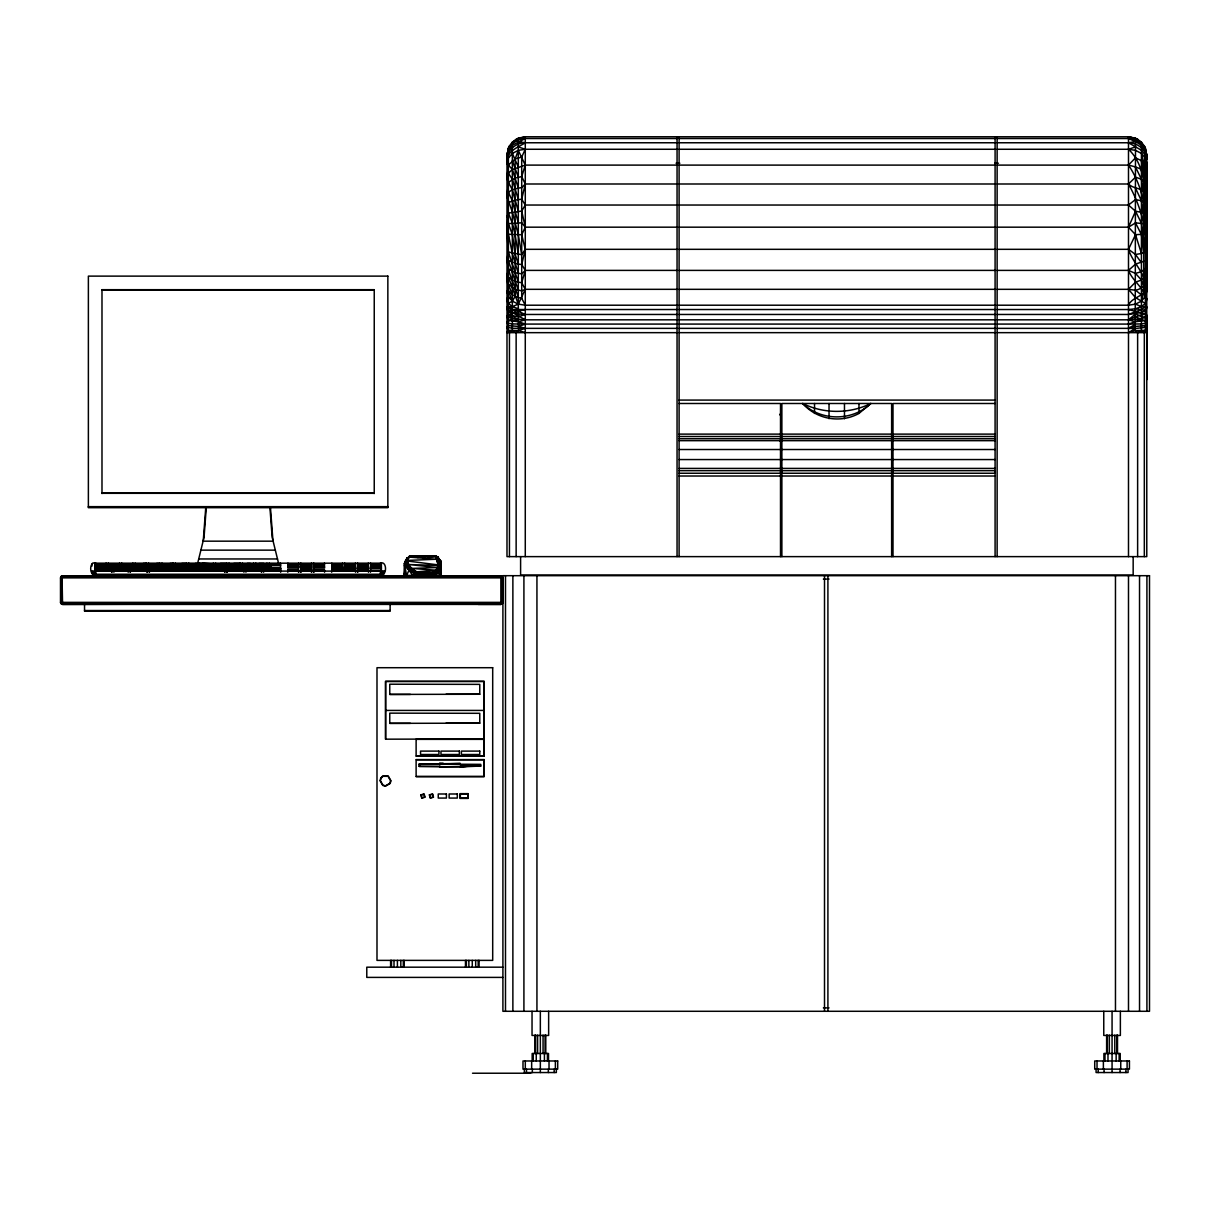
<?xml version="1.0" encoding="UTF-8"?>
<svg xmlns="http://www.w3.org/2000/svg" width="1210" height="1210" viewBox="0 0 1210 1210"><rect width="100%" height="100%" fill="white"/><g stroke="black" fill="none" stroke-linecap="round" stroke-linejoin="round"><path stroke-width="1.5" d="M427.78 557.144L436.386 556.207L440.924 561.395L437.884 557.023L441.151 567.218L438.307 571.952L434.965 574.115C424.801 574.901 412.428 573.888 407.392 563.331L407.286 557.704L404.412 563.648L404.412 575.415L441.166 575.415L440.924 561.395L436.386 556.207L409.388 557.129L404.412 563.648L406.605 575.415L408.995 570.243L404.639 562.605L409.192 556.373L436.144 556.585L439.26 559.928M525.276 556.63L525.276 136.775L512.344 142.145L508.382 148.089L508.382 317.685L508.276 330.3L506.99 332.629L509.44 332.644L512.344 330.466L512.344 142.145L518.273 138.167L525.276 136.775L1128.491 136.79M1135.509 138.182L1141.438 142.16L1145.386 148.104L1145.386 317.685L1145.492 330.3L1146.778 332.629L1137.627 332.659L1135.222 330.587L1135.509 138.182L1128.491 136.775L1128.491 556.63M677.055 138.53L525.276 138.53L518.288 139.755L512.359 143.612L508.382 148.089L506.99 155.107L506.99 556.63L1146.778 556.63L1146.778 155.061L1144.327 145.926L1137.627 139.226L1128.491 136.775L1141.438 142.16L1141.423 330.466L1144.327 332.644L1144.327 556.63M439.094 564.904L439.2 559.64L437.884 557.023L440.243 565.493L441.166 575.415M997.131 165.105L1128.491 165.105C1154.476 203.688 1145.84 252.784 1145.386 296.616L1141.423 301.124L1135.509 304.134L1128.491 305.207L997.131 305.207M997.131 149.269L1128.491 149.269L1135.494 150.358L1141.423 153.443C1148.048 176.327 1146.657 200.361 1146.43 223.865L1135.509 222.897L1128.491 227.177L997.131 227.177M1141.423 153.443L1145.386 158.056L1146.43 184.238L1141.423 179.261L1135.509 177.159L1128.491 183.996L997.131 183.996M203.295 540.371L205.806 506.793M206.29 507.474L204.051 537.285L197.623 563.406M997.131 314.464L1128.491 314.464L1141.423 309.488L1145.386 306.765L1146.778 298.628L1145.386 296.616L1146.778 291.308L1146.778 163.501L1145.386 155.243L1141.423 150.252L1128.491 142.765L997.131 142.765M677.055 205.035L525.276 205.035L521.707 199.211L515.127 200.058L508.382 202.584C507.474 219.101 506.778 235.436 508.382 252.028L521.707 254.735L518.288 234.695L512.344 211.992L506.99 196.791L508.382 182.407L506.99 178.566L508.382 164.968L515.127 159.039L521.707 157.058L525.276 149.269L677.055 149.269M404.76 572.315L404.412 575.415L404.639 564.51M404.836 572.027L404.412 575.415L405.471 560.986L409.192 556.373L407.467 561.032L409.298 566.356L417.147 572.527L421.836 573.737L431.985 573.162L435.313 571.059L439.26 565.01L440.032 564.571L440.924 566.28L438.096 564.873L435.509 556.373L410.054 556.131L407.15 558.521L405.153 563.3M60.5 577.866L502.906 577.866L501.878 576.096L61.529 576.096L61.529 604.138L62.542 604.41L500.864 604.41L502.906 602.368L60.5 602.368L60.5 577.866L61.529 576.096L94.667 575.839M169.476 569.229L178.551 568.11L178.384 566.961L167.827 566.961L167.661 569.456M677.055 142.765L525.276 142.765C518.44 147.257 508.76 150.07 506.99 159.221L508.382 150.826L512.359 145.276L525.276 138.53M677.055 183.996L525.276 183.996L521.707 187.656L518.288 188.094L512.344 169.491L506.99 163.501L508.382 155.228M404.412 563.648L407.286 557.704L405.622 564.525L409.298 566.356L407.815 567.505L405.637 566.764L404.639 562.605M407.286 557.704L405.471 560.986M512.359 143.612L508.382 149.359L506.99 156.377L508.382 150.826M1135.509 304.134L1141.423 306.614L1146.778 307.098L1145.386 313.965L1146.778 316.354L1145.492 320.378L1135.222 321.784L1128.491 324.083L997.131 324.083M506.99 159.221C507.262 149.677 516.11 142.78 525.276 142.765L518.288 141.555M61.014 576.837L61.529 604.138L501.878 604.138L502.634 602.368L502.634 577.866L500.864 575.824L61.014 576.837L61.529 576.096M677.055 305.207L525.276 305.207L521.707 298.341L518.288 297.615C514.22 282.777 504.267 267.773 508.382 252.028L518.288 282.172L521.707 282.716L525.276 289.326L518.288 304.149L518.545 330.587L516.141 332.659L509.44 332.644L506.99 327.184L508.276 325.611L518.545 326.428L525.276 328.364L677.055 328.364M521.707 199.211L525.276 183.996L521.707 176.6L525.276 165.105L518.288 150.343L518.273 138.167M521.707 282.716L525.276 270.39L521.707 264.491L525.276 249.321L521.707 234.74L525.276 227.177L521.707 211.039L525.276 205.035M525.276 136.775L516.141 139.241L509.44 145.926L506.99 155.107L508.382 149.359M1146.778 258.078L1145.386 260.71L1135.509 264.128L1128.491 270.39L997.131 270.39M1146.778 379.668L1146.778 315.008M506.99 163.501L508.382 158.041L512.359 153.428L518.288 150.343L525.276 149.269L518.288 146.909M506.99 178.566L508.382 173.242L512.344 169.491L525.276 165.105L677.055 165.105M506.99 155.061L509.44 145.926M1146.778 298.628L1145.386 303.392L1141.423 301.124L1143.707 292.956L1143.707 162.7L1145.386 158.056L1146.778 163.501M506.99 196.791L508.382 192.269L512.344 189.758L518.288 188.094M1144.327 332.644L1146.778 327.184L1145.492 325.611L1146.778 321.754L1135.494 316.748L1128.491 319.818L997.131 319.818M506.99 217.013L508.382 213.111L521.707 211.039M506.99 237.886L508.382 234.226L521.707 234.74M440.001 567.142L439.17 561.395L436.417 557.613L438.338 558.914L440.924 566.28L436.386 556.207L436.25 559.232L440.032 564.571L438.489 563.936L435.509 556.373L410.054 556.131L409.388 557.129L436.25 559.232L405.864 560.487L405.305 561.742M1128.491 314.464L1141.423 312.513L1145.386 310.304L1146.778 307.098M1128.491 305.207C1132.212 296.858 1143.541 296.995 1146.43 288.404M780.057 441.287L780.42 440.455M434.965 574.115L435.827 575.415L438.307 571.952L435.313 571.059L428.915 574.1L431.985 573.162L437.355 568.685L440.395 569.562L439.744 575.415L438.307 571.952L438.716 565.448L435.313 571.059L430.321 575.415L434.965 574.115L438.489 563.936L441.151 567.218L437.884 557.023L438.141 558.657M1141.423 301.124L1135.509 297.615L1128.491 289.326L1135.509 290.264C1142.512 288.948 1149.001 282.671 1146.43 275.078L1141.423 280.054L1135.509 282.157L1128.491 289.326L997.131 289.326M61.665 576.837L62.542 575.824M440.137 566.129L436.114 571.755L428.915 575.415L428.915 573.525L430.926 573.237L419.507 573.071L407.815 567.505L414.183 573.495L421.14 575.415L422.789 574.1M677.055 324.083L525.276 324.083L518.545 321.784L508.276 320.378L506.99 316.354L508.382 313.965L506.99 307.098L512.359 306.614L518.288 304.149L525.276 305.207M508.382 296.632L506.99 298.628L508.382 303.407L512.344 301.139L515.127 296.45L515.127 159.039L518.288 150.343L518.288 304.149L512.344 301.139L508.382 296.632L506.99 291.308L508.382 290.778L512.344 294.877L518.288 297.615M405.048 564.858L404.412 565.902L407.15 558.521L406.288 561.168L412.277 569.426L411.173 570.5L408.995 570.243L405.637 566.764M521.707 254.735L525.276 249.321L677.055 249.321M419.189 766.399L419.189 764.009L480.778 764.357L480.778 766.051L460.36 766.898L419.189 766.399L439.608 766.399M61.014 603.382L62.542 603.382L62.028 576.096L94.047 576.157M1146.43 267.531L1141.423 271.66L1135.509 273.415L1128.491 270.39C1132.348 280.614 1142.285 286.165 1145.386 296.616M414.183 573.495L412.655 575.415L408.995 570.243L414.183 573.495L421.836 573.737L422.789 575.415L422.789 573.525L419.507 573.071L432.757 572.481L416.527 571.891L435.585 570.182L411.778 568.413L437.385 567.52L408.693 564.541L440.243 565.493M1146.778 321.754L1145.492 323.267L1141.423 323.932L1128.491 324.083M478.268 604.395L500.864 604.41L502.392 603.382L62.542 604.41L61.665 603.382M508.276 325.611L506.99 321.754L512.359 318.805L525.276 319.818L677.055 319.818M439.608 767.246L439.941 766.051M1145.386 317.685L1135.494 313.98L1128.491 319.818L1141.423 318.805L1147.125 316.37M500.864 604.138L501.878 602.368L501.878 577.866L500.864 575.824L500.864 604.41M501.742 604.138L502.634 603.382L60.772 603.382L60.5 602.368M858.979 413.427L870.792 403.49C849.783 413.986 823.723 413.986 802.729 403.49C816.553 419.401 840.527 423.636 858.979 413.427L858.979 403.49M997.131 249.321L1128.491 249.321L1135.509 254.478L1141.423 253.495L1146.43 251.181C1146.989 227.298 1139.865 204.732 1128.491 183.996C1133.483 189.138 1142.316 187.716 1146.43 193.721L1146.778 196.791M1145.386 303.392L1141.423 306.614L1135.494 308.762L1128.491 309.533L997.131 309.533M997.131 205.035L1128.491 205.035L1135.509 199.544L1141.423 200.769L1146.43 203.643C1144.811 184.495 1143.329 163.35 1128.491 149.269L1135.494 146.924M870.792 403.49C852.521 421.352 821 421.352 802.729 403.49M405.622 564.525L407.392 563.331M1146.778 327.184L1135.222 328.5L1128.491 332.659L997.131 332.659M1135.222 324.356L1128.491 328.364L997.131 328.364M1141.423 330.466L1135.222 330.587L1128.491 332.659L1137.627 332.659L1141.423 330.466L1145.492 330.3M95.862 563.164C88.965 560.215 88.965 577.185 95.862 574.251L380.363 574.251C387.245 577.185 387.245 560.215 380.363 563.164M91.778 566.31L92.323 563.391M91.778 571.105L384.447 571.105M381.543 575.385C383.237 575.915 383.237 572.965 381.543 574.024L381.543 575.385L380.363 575.415L95.862 575.415L93.472 575.158L93.79 573.933M518.545 326.428L525.276 324.083L512.344 323.932L508.276 323.267L506.99 321.754M508.276 330.3L518.545 330.587L525.276 328.364L512.344 328.288L506.99 327.184M518.545 321.784L525.276 319.818L508.382 310.304L506.99 307.098M521.707 176.6L515.127 178.052L508.382 182.407L512.344 189.758L518.288 211.236M512.344 321.225L518.288 319.561L508.382 313.965L512.359 318.805L506.99 316.354M506.99 298.628L508.382 306.765L512.359 309.488L518.288 311.303L525.276 309.533L677.055 309.533M1135.494 316.748L1145.386 313.965L1128.491 309.533M997.131 138.53L1128.491 138.53L1135.494 139.77L1141.423 143.612L1145.386 148.104L1146.778 156.377L1145.386 150.842L1141.423 145.276L1135.494 141.555L1128.491 142.765C1137.657 142.78 1146.52 149.677 1146.778 159.221L1145.386 155.243M1135.509 188.094L1141.423 200.769L1146.43 234.059L1135.509 234.695L1128.491 227.177L1135.509 211.236L1128.491 205.035M525.276 309.533L512.359 309.488L518.288 313.98L525.276 314.464L677.055 314.464M1145.492 325.611L1135.222 326.428L1128.491 328.364L1135.222 328.5M208.604 564.541L213.474 563.966L213.293 563.179M677.055 227.177L525.276 227.177L521.707 222.821L508.382 223.623L512.344 234.498L515.127 254.07L518.288 264.143L521.707 264.491M439.608 764.009L460.36 763.495L419.189 764.009M469.828 766.232L439.941 766.898M477.133 766.111L480.778 766.051L460.36 766.051L460.36 766.898L466.273 766.399M62.542 576.837L501.742 576.837M62.028 604.138L500.864 603.382M389.756 694.419L479.765 694.253L479.765 684.376L389.756 684.21L389.756 694.419L410.417 694.419M389.756 723.353L479.765 723.172L479.765 713.31L389.756 713.144L389.756 723.353L410.417 723.353M679.097 138.53L995.089 138.53M679.097 142.765L995.089 142.765M679.097 149.269L995.089 149.269M676.087 163.214L679.854 163.214M994.65 163.229L998.416 163.229M679.097 165.105L995.089 165.105M679.097 183.996L995.089 183.996M679.097 205.035L995.089 205.035M679.097 227.177L995.089 227.177M679.097 249.321L995.089 249.321M677.055 270.39L525.276 270.39L521.707 273.868L515.127 272.658L508.382 269.043L506.99 276.273L508.382 290.778L512.344 301.139M679.097 270.39L995.089 270.39M677.055 289.326L525.276 289.326L521.707 290.914L515.127 289.235L508.382 284.184L506.99 276.273L512.344 280.054L518.288 282.172M679.097 289.326L995.089 289.326M101.988 289.901L374.238 289.901M101.988 290.128L374.238 290.128M679.097 305.207L995.089 305.207M679.097 309.533L995.089 309.533M679.097 314.464L995.089 314.464M679.097 319.818L995.089 319.818M679.097 324.083L995.089 324.083M679.097 328.364L995.089 328.364M512.344 330.466L516.141 332.659L677.055 332.659M679.097 332.659L995.089 332.659M679.097 400.086L995.089 400.086M679.097 403.49L780.51 403.49L780.51 556.63M995.089 403.49L892.995 403.49L892.995 556.63M679.097 434.118L780.51 434.118M781.872 434.118L891.634 434.118M892.995 434.118L995.089 434.118M679.097 436.492L780.51 436.492M781.872 436.492L891.634 436.492M892.995 436.492L995.089 436.492M679.097 438.716L780.51 438.716M781.872 438.716L891.634 438.716M892.995 438.716L995.089 438.716M679.097 440.667L780.51 440.667M781.872 440.667L891.634 440.667M892.995 440.667L995.089 440.667M679.097 449.515L780.51 449.515M781.872 449.515L891.634 449.515M892.995 449.515L995.089 449.515M679.097 459.558L780.51 459.558M781.872 459.558L891.634 459.558M892.995 459.558L995.089 459.558M679.097 468.406L780.51 468.406M781.872 468.406L891.634 468.406M892.995 468.406L995.089 468.406M679.097 470.66L780.51 470.66M781.872 470.66L891.634 470.66M892.995 470.66L995.089 470.66M679.097 473.246L780.51 473.246M781.872 473.246L891.634 473.246M892.995 473.246L995.089 473.246M679.097 476.014L780.51 476.014M781.872 476.014L891.634 476.014M892.995 476.014L995.089 476.014M101.988 493.09L374.238 493.09M101.988 493.317L374.238 493.317M88.375 506.657L387.85 506.657M88.375 507.096L387.85 507.096M203.099 541.173L273.112 541.173M200.89 550.142L275.32 550.142M198.727 558.959L277.498 558.959M143.188 563.497L146.425 563.497L146.561 565.675M156.589 563.497L159.841 563.497L159.841 564.299L148.467 564.299L148.467 563.497M170.005 563.497L173.242 563.497L173.242 564.299L161.883 564.299L161.883 563.497M181.787 563.497L186.658 563.497M195.188 563.497L200.058 563.497M220.386 563.497L226.875 563.497L226.875 564.299L215.516 564.299L215.682 563.179M233.787 563.497L240.291 563.497L240.291 564.299L228.917 564.299L228.917 563.497M247.203 563.497L250.455 563.497M258.985 563.497L263.856 563.497M119.442 563.936L108.416 563.936L108.416 563.179M135.233 563.936L146.259 563.936L146.259 563.179M186.476 563.936L175.45 563.936L175.45 563.179M199.892 563.936L188.866 563.936L188.866 563.179M215.682 563.936L226.709 563.936L226.709 563.179M253.525 563.936L242.499 563.936L242.499 563.179M266.926 563.936L255.9 563.936L255.9 563.179M269.316 563.936L280.342 563.936L280.342 563.179M287.965 563.936L298.507 563.936L298.507 563.179M324.371 563.936L313.829 563.936L313.829 563.179M331.858 563.936L342.415 563.936L342.415 563.179M355.347 563.936L344.789 563.936L344.789 563.179M368.279 563.936L357.721 563.936L357.721 563.179M370.653 563.936L381.21 563.936L381.21 563.179L95.015 563.179L95.015 563.936L106.041 563.936L106.041 563.179M280.478 564.193L263.115 564.193L263.115 565.327L280.478 565.327M287.965 564.193L298.507 564.193L298.507 565.327L287.965 565.327M324.371 564.193L313.829 564.193L313.829 565.327L324.371 565.327M331.858 564.193L342.415 564.193L342.415 565.327L331.858 565.327M355.347 564.193L344.789 564.193L344.789 565.327L355.347 565.327M368.279 564.193L357.721 564.193L357.721 565.327L368.279 565.327M370.653 564.193L381.21 564.193L381.21 565.327L370.653 565.327M94.834 564.299L106.208 564.299L106.208 563.497M146.425 564.299L135.066 564.299L135.233 563.179M280.508 564.299L269.149 564.299L269.316 563.179M287.798 564.299L298.688 564.299M300.73 564.299L311.62 564.299M313.662 564.299L324.552 564.299M331.691 564.299L342.581 564.299M344.623 564.299L355.513 564.299M357.555 564.299L368.445 564.299M370.487 564.299L381.377 564.299M95.015 565.327L105.557 565.327M120.879 565.327L131.421 565.327L131.421 564.193L120.879 564.193L120.697 565.675M144.353 565.327L133.811 565.327L133.811 564.193L144.353 564.193L144.519 565.675M157.285 565.327L146.728 565.327L146.728 564.193L157.285 564.193L157.451 565.675M159.66 565.327L170.217 565.327L170.217 564.193L159.66 564.193L159.493 565.675M196.08 565.327L185.523 565.327L185.523 564.193L196.08 564.193L196.247 565.675M211.387 565.327L221.944 565.327L221.944 564.193L211.387 564.193L211.221 565.675M234.876 565.327L224.319 565.327L224.319 564.193L234.876 564.193L235.042 565.675M250.183 565.327L260.74 565.327L260.74 564.193L250.183 564.193L250.016 565.675M311.439 565.327L300.897 565.327L300.897 564.193L311.439 564.193L311.439 568.065M95.015 565.584L111.002 565.584L111.002 568.065M111.396 565.675L149.798 565.584L149.798 568.065M150.191 565.675L188.594 565.584L188.594 568.065L188.76 565.902M188.987 565.675L201.525 565.584L201.525 568.065M201.919 565.675L240.321 565.584L240.321 568.065M240.714 565.675L280.508 565.569M287.965 565.584L298.507 565.584L298.507 568.065M311.439 565.584L300.897 565.584L300.897 568.065M324.371 565.584L313.829 565.584L313.829 568.065M331.858 565.584L342.415 565.584L342.415 570.817M355.347 565.584L344.789 565.584L344.789 570.817M368.279 565.584L357.721 565.584L357.721 572.209M370.653 565.584L381.21 565.584L381.21 572.209M95.015 566.703L111.002 566.703M111.396 566.688L149.798 566.703M150.191 566.688L201.525 566.703M201.919 566.688L240.321 566.703M240.714 566.688L271.252 566.703L271.252 569.441M287.965 566.703L298.507 566.703M300.897 566.703L311.439 566.703M313.829 566.703L324.371 566.703M331.858 566.703L342.415 566.703M344.789 566.703L355.347 566.703M357.721 566.703L368.279 566.703M370.653 566.703L381.21 566.703M95.015 566.961L113.725 566.961L113.725 569.441L113.891 567.278L94.834 567.278M331.858 566.961L342.415 566.961M344.789 566.961L355.347 566.961L344.623 567.067M357.721 566.961L368.279 566.961M370.653 566.961L381.21 566.961M94.834 567.067L111.169 567.067M113.211 567.067L124.101 567.067M126.142 567.067L137.032 567.067M139.074 567.067L149.964 567.067M152.006 567.067L162.896 567.067M164.938 567.067L175.828 567.067M177.87 567.067L188.76 567.067M190.802 567.067L201.692 567.067M203.734 567.067L214.624 567.067M216.666 567.067L227.556 567.067M229.597 567.067L240.487 567.067M242.529 567.067L253.419 567.067M255.461 567.067L266.351 567.067M268.393 567.067L271.116 567.067L271.116 569.456M287.798 567.067L298.688 567.067M300.73 567.067L311.62 567.067M313.662 567.067L324.552 567.067M331.691 567.067L342.581 567.067M357.555 567.067L368.445 567.067M370.487 567.067L381.377 567.067M115.933 567.278L126.823 567.278L126.823 569.456M139.755 567.278L128.865 567.278L128.865 569.456M154.729 567.278L165.619 567.278L165.619 569.456M191.482 567.278L180.593 567.278L180.593 569.456M193.524 567.278L204.414 567.278L204.414 569.456M230.278 567.278L219.388 567.278L219.388 569.456M245.252 567.278L256.142 567.278L256.142 569.456M269.074 567.278L258.184 567.278L258.184 569.456M331.691 567.278L342.581 567.278M344.623 567.278L355.513 567.278M357.555 567.278L368.445 567.278M370.487 567.278L381.377 567.278M94.834 568.08L280.508 568.095M331.691 568.08L342.581 568.08M344.623 568.08L355.513 568.08M357.555 568.08L368.445 568.08M370.487 568.08L381.377 568.08M94.834 568.443L172.939 568.337L172.939 570.817M280.644 568.443L175.314 568.337L175.147 570.848M331.691 568.443L342.581 568.443M344.623 568.443L355.513 568.443M357.555 568.443L368.445 568.443M370.487 568.443L381.377 568.443M94.834 568.67L108.446 568.67L108.446 570.848M121.378 568.67L110.488 568.67L110.488 570.848M136.352 568.67L147.242 568.67L147.242 572.224M160.174 568.67L149.284 568.67L149.299 572.224M175.147 568.67L186.037 568.67L186.037 570.848M198.969 568.67L188.079 568.67L188.079 570.848M211.901 568.67L201.011 568.67L201.011 570.848M213.943 568.67L224.833 568.67L224.848 572.224M250.697 568.67L239.807 568.67L239.807 570.848M280.644 568.67L252.739 568.67L252.739 570.848M331.691 568.67L342.581 568.67M344.623 568.67L355.513 568.67M357.555 568.67L368.445 568.67M370.487 568.67L381.377 568.67M95.015 569.471L108.28 569.471M110.67 569.471L121.212 569.471M123.602 569.471L134.144 569.471M136.518 569.471L147.075 569.471M149.45 569.471L160.007 569.471M162.382 569.471L172.939 569.471M175.314 569.471L185.871 569.471M188.246 569.471L198.803 569.471M201.178 569.471L211.735 569.471M214.109 569.471L224.667 569.471M227.041 569.471L237.599 569.471M239.973 569.471L250.53 569.471M252.905 569.471L280.478 569.471M300.897 569.471L311.439 569.471M331.858 569.471L342.415 569.471M344.789 569.471L355.347 569.471M357.721 569.471L368.279 569.471M95.015 569.728L111.683 569.728L111.683 572.209M147.075 569.728L130.408 569.728L130.408 572.209M149.465 569.728L224.682 569.728M227.056 569.728L243.739 569.728L243.906 572.224M280.493 569.728L263.81 569.728L263.644 572.224M300.897 569.728L311.439 569.728M331.858 569.728L355.347 569.728M357.721 569.728L368.279 569.728M94.834 570.046L147.242 569.834M149.284 569.834L224.848 570.046M226.875 569.834L280.659 570.046M287.798 570.046L298.688 570.046L298.688 572.224M300.73 570.046L311.62 569.834M324.552 570.046L313.662 570.046L313.662 572.224M331.691 570.046L355.513 569.834M357.555 569.834L368.445 570.046M95.015 570.848L111.683 570.848M114.073 570.848L128.018 570.848M130.408 570.848L147.075 570.848M149.465 570.848L224.682 570.848M227.056 570.848L243.739 570.848M246.114 570.848L261.436 570.848M263.81 570.848L280.493 570.848M287.965 570.848L298.507 570.848M300.897 570.848L311.439 570.848M313.829 570.848L324.371 570.848M331.858 570.848L355.347 570.848M357.721 570.848L368.279 570.848M370.653 570.848L381.21 570.848M94.834 571.211L111.849 571.211M113.891 571.211L128.184 571.211M130.226 571.211L147.242 571.211M149.299 571.211L224.848 571.211M226.89 571.211L243.906 571.211M245.948 571.211L261.602 571.211M263.644 571.211L280.659 571.211M287.798 571.211L298.688 571.211M300.73 571.211L311.62 571.211M313.662 571.211L324.552 571.211M331.691 571.211L355.513 571.211M357.555 571.211L368.445 571.211M370.487 571.211L381.377 571.211M422.789 573.525L428.915 573.525M60.772 576.837L502.392 576.837M823.375 579.091L829.031 579.091M84.534 610.536L390.134 610.536M446.067 694.253L479.765 694.253M385.672 710.421L484.015 710.421M446.067 723.172L479.765 723.172M416.3 739.355L484.015 739.355L484.015 756.038L416.3 756.038M416.3 759.774L484.015 759.774L484.015 776.457L416.3 776.457M439.608 763.162L443.117 763.162M502.906 967.183L366.781 967.183L366.781 977.393L502.906 977.393M823.375 1007.885L829.031 1007.885M472.52 1073.225L530.872 1073.225M381.831 576.02L404.503 576.036M440.41 576.066L500.864 576.096M167.827 568.307L167.827 566.961L178.551 568.11M1135.494 308.762L1145.386 310.304M407.467 561.032L438.096 564.873L437.233 560.185L438.746 560.911L440.44 565.025M167.827 566.961L176.63 568.095M410.054 556.131L416.331 557.22M518.288 264.143L508.382 260.71L506.99 258.078M518.288 313.98L512.359 312.513L508.382 306.765M1128.491 136.775L1137.627 139.241M1146.778 178.566C1146.868 169.188 1135.615 166.904 1128.491 165.105L1135.509 157.814L1141.423 160.688L1146.43 167.449M1135.494 319.561L1141.423 321.225M1128.491 319.818L1135.222 321.784M518.545 330.587L525.276 332.659M438.338 558.914L440.047 559.912M518.288 308.762L512.359 306.614L508.382 303.407M421.14 575.415L411.173 570.5L417.147 572.527L416.573 573.54L421.73 574.705L428.915 574.735L432.363 573.842L431.985 573.162M1128.491 138.53L1135.494 141.555M518.288 311.303L525.276 314.464L518.288 316.748L512.359 315.628L508.382 310.304M1146.778 217.013L1146.43 213.762L1145.386 213.111L1135.509 211.236L1141.423 223.184L1145.386 252.028M1135.509 290.264L1141.423 294.877M440.077 566.658L439.2 559.64L440.924 561.395M1135.509 273.415L1141.423 280.054L1145.386 290.778M779.633 414.319L780.42 415.363M1135.509 254.478L1141.423 262.751M1141.423 143.612L1145.386 149.375L1146.778 155.107L1144.327 145.926M508.382 173.242L512.344 179.261L518.288 199.544M439.2 559.64L441.166 562.756M1135.509 222.897L1141.423 234.498L1143.707 252.814M512.359 153.428L518.288 166.98M1135.509 166.995L1141.423 179.261L1146.43 213.762M508.382 192.269L512.344 200.754L518.288 222.897M518.288 304.149L508.382 276.909M508.382 213.111L512.344 223.184L515.127 234.604L518.288 254.478M512.344 160.688L518.288 177.159M508.382 284.184L512.344 294.877M508.382 260.71L518.288 290.264M518.288 273.415L512.344 253.495L508.382 234.226M1141.423 253.495L1135.509 234.695L1128.491 249.321C1132.454 262.056 1143.299 270.813 1145.386 284.184M1143.707 270.435L1145.386 276.893M278.587 563.406L272.159 537.285L269.921 507.474M1141.423 160.688L1146.43 193.721M1145.386 150.842L1146.778 159.221M1145.386 164.983L1146.43 175.42M1146.43 234.059L1146.778 237.886M270.405 506.793L272.916 540.371M438.564 559.428L438.67 564.752M1146.914 575.688L1146.914 1011.288M1139.533 575.688L1139.533 1011.288M1137.627 332.659L1137.627 556.63M1133.165 556.63L1133.165 575.007L520.602 575.007L520.602 556.63M1128.491 575.688L1128.491 1011.288M1128.068 1069.141L1128.068 1072.544L1096.078 1072.544L1096.078 1069.141M1127.1 1060.973L1127.1 1069.141M1125.92 1069.141L1125.92 1072.544M1120.747 1060.973L1120.747 1069.141M1120.369 1011.288L1120.369 1035.442L1103.762 1035.442L1103.762 1011.288M1120.233 1060.973L1120.233 1053.486L1103.898 1053.486L1103.898 1060.973M1120.067 1069.141L1120.067 1072.544M1119.144 1053.486L1119.144 1060.973M1117.511 1035.14L1117.511 1053.486M1116.785 1035.14L1116.785 1053.486M1116.149 1053.486L1116.149 1060.973M1115.469 575.688L1115.469 1011.288M1114.788 1035.14L1114.788 1053.486M1112.066 1011.288L1112.066 1072.544M1109.343 1035.14L1109.343 1053.486M1107.982 1053.486L1107.982 1060.973M1107.347 1035.14L1107.347 1053.486M1106.621 1035.14L1106.621 1053.486M1104.987 1053.486L1104.987 1060.973M1104.064 1069.141L1104.064 1072.544M1103.384 1060.973L1103.384 1069.141M1098.211 1069.141L1098.211 1072.544M1097.031 1060.973L1097.031 1069.141M997.131 136.775L997.131 556.63M995.089 136.775L995.089 556.63M891.634 556.63L891.634 403.49L781.872 403.49L781.872 556.63M844.474 403.49L844.474 418.72M829.031 403.49L829.031 418.72M827.912 575.688L827.912 1011.288M824.509 575.688L824.509 1011.288M814.527 403.49L814.527 413.427M679.097 136.775L679.097 556.63M677.055 136.775L677.055 556.63M556.343 1069.141L556.343 1072.544L524.353 1072.544L524.353 1069.141M555.375 1060.973L555.375 1069.141M554.195 1069.141L554.195 1072.544M549.022 1060.973L549.022 1069.141M548.644 1011.288L548.644 1035.442L532.037 1035.442L532.037 1011.288M548.508 1060.973L548.508 1053.486L532.173 1053.486L532.173 1060.973M548.342 1069.141L548.342 1072.544M547.419 1053.486L547.419 1060.973M545.786 1035.14L545.786 1053.486M545.06 1035.14L545.06 1053.486M544.424 1053.486L544.424 1060.973M543.063 1035.14L543.063 1053.486M540.341 1011.288L540.341 1072.544M537.618 1035.14L537.618 1053.486M536.938 575.688L536.938 1011.288M536.257 1053.486L536.257 1060.973M535.622 1035.14L535.622 1053.486M534.896 1035.14L534.896 1053.486M533.262 1053.486L533.262 1060.973M532.339 1069.141L532.339 1072.544M531.659 1060.973L531.659 1069.141M526.486 1069.141L526.486 1072.544M525.306 1060.973L525.306 1069.141M523.915 575.688L523.915 1011.288M521.707 157.058L521.707 298.341M516.141 332.659L516.141 556.63M512.874 575.688L512.874 1011.288M509.44 332.644L509.44 556.63M505.493 575.688L505.493 1011.288M479.084 960.377L479.084 967.183M478.177 960.377L478.177 967.183M475.681 960.377L475.681 967.183M472.278 960.377L472.278 967.183M468.875 960.377L468.875 967.183M466.379 960.377L466.379 967.183M465.472 960.377L465.472 967.183M439.941 763.495L439.941 764.357M419.522 764.357L419.522 766.051M416.119 739.174L416.119 756.22L484.181 756.22L484.181 681.321L385.491 681.321L385.491 739.174L484.015 739.008L484.015 681.487L385.672 681.487L385.672 739.008M404.216 960.377L404.216 967.183M403.308 960.377L403.308 967.183M400.812 960.377L400.812 967.183M397.409 960.377L397.409 967.183M394.006 960.377L394.006 967.183M391.511 960.377L391.511 967.183M390.603 960.377L390.603 967.183M390.134 603.775L390.134 611.216L84.534 611.216L84.534 603.775M383.903 571.317L383.903 574.024M382.405 571.483L382.421 575.294M381.377 563.497L381.377 572.224M380.363 571.543L380.363 575.415M374.238 493.544L374.238 289.689L101.988 289.689L101.988 493.544M370.653 563.179L370.487 572.224M368.279 563.179L368.445 572.224M357.555 563.497L357.555 572.224M355.347 563.179L355.513 572.224M344.623 563.497L344.623 570.848M342.581 563.497L342.581 570.848M331.858 563.179L331.691 572.224M324.371 563.179L324.552 568.08L313.662 568.08L313.662 563.497M324.552 572.224L324.371 569.728L313.829 569.728L313.829 572.209M311.62 563.497L311.62 568.08L300.73 568.08L300.73 563.497M311.62 572.224L311.62 568.67L300.73 568.67L300.73 572.224M311.439 563.179L311.439 563.936L300.897 563.936L300.897 563.179M311.439 572.209L311.439 568.337L300.897 568.337L300.897 572.209M298.688 563.497L298.688 568.08L287.798 568.08L287.965 563.179M298.507 572.209L298.507 569.728L287.965 569.728L287.798 572.224M280.508 563.497L280.659 572.224M269.074 569.456L268.907 566.961L258.35 566.961L258.35 569.441M268.529 565.569L268.393 568.08M266.926 563.179L267.107 564.299L255.734 564.299L255.734 563.497M266.185 565.584L266.351 568.08M262.948 564.51L262.948 565.675M261.602 570.046L261.602 572.224M261.436 572.209L261.436 569.728L246.114 569.728L245.948 572.224M260.906 564.51L260.906 565.675M255.976 569.441L255.976 566.961L245.418 566.961L245.252 569.456M255.628 565.584L255.628 568.065M255.461 565.902L255.461 568.08M253.525 563.179L253.692 564.299L242.333 564.299L242.333 563.497M253.253 565.584L253.419 568.08M252.905 568.337L252.905 570.817M250.53 568.337L250.697 570.848M247.974 564.51L247.974 565.675M242.696 565.584L242.696 568.065M242.529 565.902L242.529 568.08M240.487 565.902L240.487 568.08M240.109 563.179L240.109 563.936L229.083 563.936L229.083 563.179M239.973 568.337L239.973 570.817M237.765 570.848L237.765 568.67L226.875 568.67L226.89 572.224M237.599 568.337L237.599 570.817M237.084 564.51L237.084 565.675M232.486 569.441L232.486 566.961L243.044 566.961L243.044 569.441L243.21 567.278L232.32 567.278L232.32 569.456M230.278 569.456L230.112 566.961L219.554 566.961L219.554 569.441M229.764 565.584L229.597 568.08M227.556 565.902L227.556 568.08M227.389 565.584L227.389 568.065M227.041 568.337L227.056 572.209M224.667 568.337L224.682 572.209M224.152 564.51L224.152 565.675M222.111 564.51L222.111 565.675M217.346 569.456L217.346 567.278L206.456 567.278L206.456 569.456M217.18 569.441L217.18 566.961L206.623 566.961L206.623 569.441M216.832 565.584L216.832 568.065M216.666 565.902L216.666 568.08M214.457 565.584L214.624 568.08M214.109 568.337L213.943 570.848M211.735 568.337L211.901 570.848M209.179 564.51L209.179 565.675M204.248 569.441L204.248 566.961L193.691 566.961L193.524 569.456M203.9 565.584L203.9 568.065M203.734 565.902L203.734 568.08M201.692 565.902L201.692 568.08M201.178 568.337L201.178 570.817M199.892 563.179L200.058 564.299L188.7 564.299L188.7 563.497M198.803 568.337L198.969 570.848M198.289 564.51L198.289 565.675M191.482 569.456L191.316 566.961L180.759 566.961L180.759 569.441M190.968 565.584L190.802 568.08M188.246 568.337L188.246 570.817M186.476 563.179L186.658 564.299L175.284 564.299L175.284 563.497M185.871 568.337L185.871 570.817M185.357 564.51L185.357 565.675M183.315 564.51L183.315 565.675M178.384 566.961L178.551 569.456M178.036 565.584L178.036 568.065M177.87 565.902L177.87 568.08M175.662 565.584L175.828 568.08M173.106 570.848L173.106 568.67L162.216 568.67L162.216 570.848M173.075 563.179L173.075 563.936L162.049 563.936L162.049 563.179M172.425 564.51L172.425 565.675M170.383 564.51L170.383 565.675M165.452 569.441L165.452 566.961L154.895 566.961L154.729 569.456M165.105 565.584L165.105 568.065M164.938 565.902L164.938 568.08M162.896 565.902L162.896 568.08M162.73 565.584L162.73 568.065M162.382 568.337L162.382 570.817M160.007 568.337L160.174 570.848M159.66 563.179L159.66 563.936L148.633 563.936L148.633 563.179M152.687 569.456L152.687 567.278L141.797 567.278L141.797 569.456M152.52 569.441L152.52 566.961L141.963 566.961L141.963 569.441M152.173 565.584L152.173 568.065M152.006 565.902L152.006 568.08M149.964 565.902L149.964 568.08M149.45 568.337L149.465 572.209M147.075 568.337L147.075 572.209M139.755 569.456L139.589 566.961L129.046 566.961L129.046 569.441M139.241 565.584L139.074 568.08M136.866 565.584L137.032 568.08M136.518 568.337L136.352 570.848M134.144 568.337L134.144 570.817L134.31 568.67L123.42 568.67L123.42 570.848M133.629 564.51L133.629 565.675M133.024 563.497L133.024 564.299L121.65 564.299L121.65 563.497M132.858 563.179L132.858 563.936L121.832 563.936L121.832 563.179M131.588 564.51L131.588 565.675M130.226 570.046L130.226 572.224M128.184 572.224L128.018 569.728L114.073 569.728L113.891 572.224M126.657 569.441L126.657 566.961L116.115 566.961L115.933 569.456M126.324 565.584L126.324 568.065M126.142 565.902L126.142 568.08M123.934 565.584L124.101 568.08M123.602 568.337L123.602 570.817M121.212 568.337L121.378 570.848M119.442 563.179L119.608 564.299L108.25 564.299L108.25 563.497M118.656 564.51L118.656 565.675M113.392 565.584L113.392 568.065M113.211 565.902L113.211 568.08M111.849 570.046L111.849 572.224M111.169 565.902L111.169 568.08M110.67 568.337L110.67 570.817M108.28 568.337L108.28 570.817M107.766 564.51L107.766 565.675M105.724 565.675L105.557 564.193L95.015 564.193L95.015 572.209M95.862 571.543L95.862 575.415M94.834 563.497L94.834 572.224M94.667 574.024L94.667 575.385M93.82 571.483L93.79 575.294M92.323 571.317L92.323 574.024M202.267 563.179L202.1 563.966L213.474 563.966L202.267 563.179M380.787 778L380.046 780.722L382.768 785.441L385.491 786.167L390.21 783.445L390.936 780.722L388.213 776.003L382.768 776.003L380.787 778M381.074 778.166L380.394 780.722L382.95 785.139L385.491 785.819L389.923 783.278L390.603 780.722L388.047 776.306L382.95 776.306L381.074 778.166M420.868 794.849L421.745 798.101L424.997 797.224L424.12 793.972L420.868 794.849M421.171 795.015L421.912 797.798L424.695 797.057L423.954 794.274L421.171 795.015M429.384 794.849L430.246 798.101L433.498 797.224L432.636 793.972L429.384 794.849M429.671 795.015L430.412 797.798L433.21 797.057L432.454 794.274L429.671 795.015M419.598 556.252L417.904 557.508L419.598 556.252M387.85 276.122L88.375 276.122L88.375 507.686L387.85 507.686L387.85 276.122M118.489 564.193L107.947 564.193L107.947 565.327L118.489 565.327L118.489 564.193M183.149 564.193L172.591 564.193L172.591 565.327L183.149 565.327L183.149 564.193M209.012 564.193L198.455 564.193L198.455 565.327L209.012 565.327L209.012 564.193M247.808 564.193L237.251 564.193L237.251 565.327L247.808 565.327L247.808 564.193M1149.5 575.688L502.906 575.688L502.906 1011.288L1149.5 1011.288L1149.5 575.688M492.697 667.708L376.991 667.708L376.991 960.377L492.697 960.377L492.697 667.708M438.927 751.107L420.551 751.107L420.551 754.511L438.927 754.511L438.927 751.107M459.346 751.107L440.969 751.107L440.969 754.511L459.346 754.511L459.346 751.107M479.765 751.107L461.388 751.107L461.388 754.511L479.765 754.511L479.765 751.107M484.181 759.593L416.119 759.593L416.119 776.639L484.181 776.639L484.181 759.593M468.194 793.654L460.027 793.654L460.027 798.418L468.194 798.418L468.194 793.654M446.414 793.987L438.247 793.987L438.247 798.071L446.414 798.071L446.414 793.987M457.304 793.987L449.137 793.987L449.137 798.071L457.304 798.071L457.304 793.987M467.846 793.987L460.36 793.987L460.36 798.071L467.846 798.071L467.846 793.987M557.704 1060.973L522.992 1060.973L522.992 1069.141L557.704 1069.141L557.704 1060.973M1129.429 1060.973L1094.717 1060.973L1094.717 1069.141L1129.429 1069.141L1129.429 1060.973M422.759 557.492L421.065 556.252L422.759 557.508"/></g></svg>
